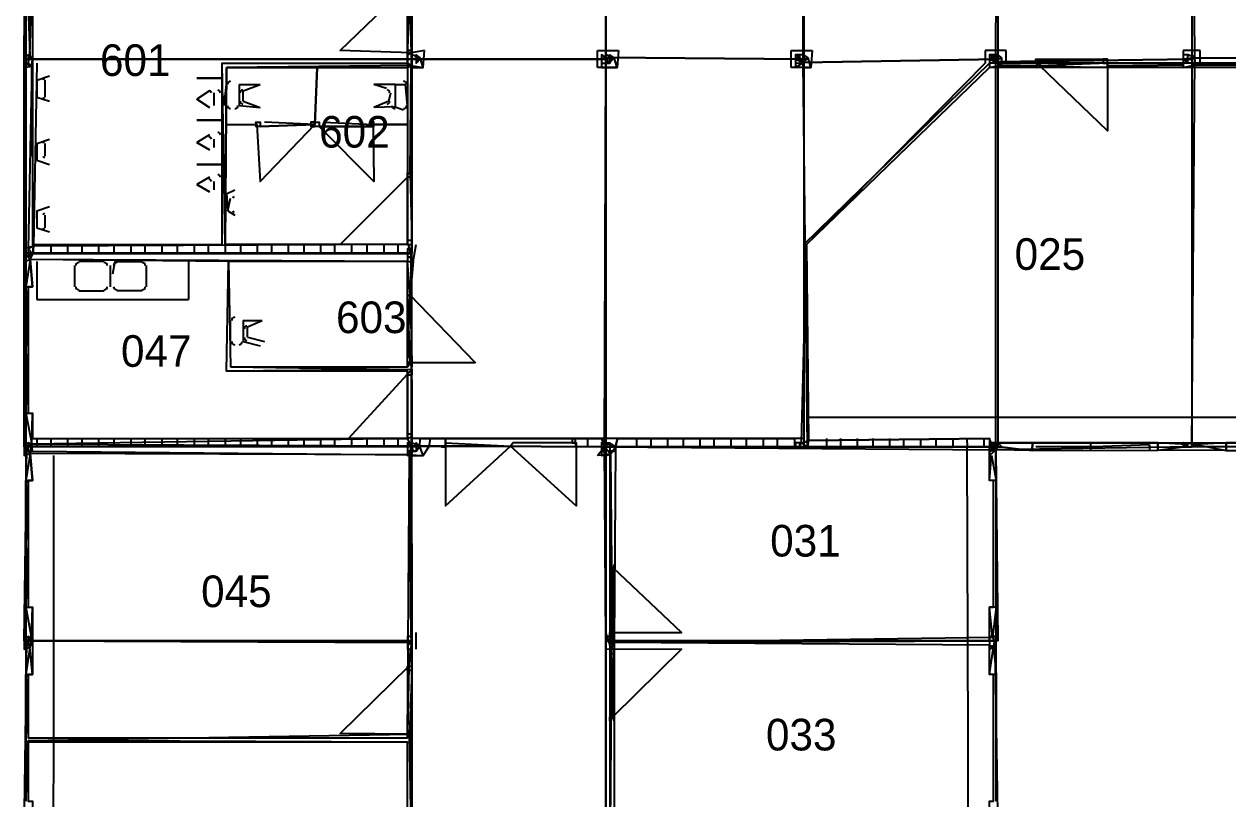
# Model space of a CAD drawing. Header units: metres. Extents: x -641 to 2745, y -1284 to 599.
# Drawn here: x 553 to 838.6, y 101.5 to 285.3 of the extents above; entities that cross this region are included whole.
import ezdxf

# ---------------------------------------------------------------- set-up
doc = ezdxf.new("R2010")
doc.units = ezdxf.units.M

msp = doc.modelspace()

# ---------------------------------------------------------------- linework, layer by layer
for p, q in [((553.4, 304.4), (553.4, 223)), ((553.4, 304.4), (554.4, 277.8)), ((554.4, 277.8), (555, 304)), ((644.38, 294.88), (644.82, 278.45)), ((648, 279), (644.82, 278.45)), ((647.67, 275), (648, 279)), ((689, 275), (689, 279)), ((689, 279), (694, 279)), ((694, 279), (693.67, 275)), ((735, 275), (735, 279)), ((735, 279), (740, 279)), ((740, 279), (739.67, 275)), ((786, 279), (781, 279)), ((781, 279), (781, 276)), ((786, 276), (786, 279)), ((832, 279), (828, 279)), ((828, 279), (828, 275.67)), ((832, 276), (832, 279)), ((554.83, 275.33), (554, 232)), ((555.27, 232.64), (554.83, 275.33)), ((555.27, 232.64), (554.83, 275.33)), ((556, 276), (555.27, 232.64)), ((600.67, 233), (600, 276)), ((600, 276), (644, 276)), ((601, 275), (600.67, 233)), ((644.8, 275.5), (601, 275)), ((622, 261.5), (622.5, 275)), ((622.5, 275), (622, 261.5)), ((644.8, 275.5), (644.6, 249.8)), ((644.6, 249.8), (644.8, 275.5)), ((644.8, 275.5), (647.67, 275)), ((693.67, 275), (689, 275)), ((739.67, 275), (735, 275)), ((781, 276), (738.6, 233)), ((738.6, 233), (782, 275)), ((784.86, 275.57), (794, 275.43)), ((794, 275.43), (784.86, 275.57)), ((794, 277), (809, 277)), ((828, 275.67), (810, 275.4)), ((810, 275.4), (828, 275.67)), ((874, 275.67), (830.89, 275.67)), ((830.89, 275.67), (874, 275.67)), ((556, 272), (559, 273)), ((556, 272), (556, 268)), ((558, 268), (558, 272)), ((600, 272.5), (594, 272.5)), ((594, 272.5), (600, 272.5)), ((597, 269.5), (594, 267.5)), ((597, 269.5), (594, 267.5)), ((598, 269), (598, 266)), ((600, 269), (600.5, 266)), ((600.5, 266), (601, 271)), ((604, 271), (604, 266)), ((604, 271), (609, 271)), ((605, 269.5), (609, 271)), ((605, 267), (605, 269.5)), ((641, 271), (636, 271)), ((639, 270), (636, 271)), ((639.5, 267), (640, 269)), ((641, 271), (643.5, 271)), ((641, 271), (641, 265.67)), ((644, 266), (643.5, 271)), ((556, 268), (559, 267)), ((594, 267.5), (597, 265.5)), ((597, 265.5), (594, 267.5)), ((604, 266), (609, 265.5)), ((605, 267), (609, 265.5)), ((639.5, 267), (636, 265.5)), ((641, 265.67), (636, 265.5)), ((641, 265.67), (643, 265)), ((600, 262.5), (594, 262.5)), ((594, 262.5), (600, 262.5)), ((608.2, 261.4), (601, 261.5)), ((601, 261.5), (608.2, 261.4)), ((622, 261.5), (610, 262)), ((624, 262), (635.83, 261.5)), ((635.83, 261.5), (644, 261.5)), ((644, 261.5), (635.83, 261.5)), ((556, 257), (559, 258)), ((597, 259), (594, 257.25)), ((597, 259), (594, 257.25)), ((594, 257.25), (597, 255.5)), ((597, 255.5), (594, 257.25)), ((598, 258), (598, 256)), ((600, 259), (600, 256)), ((556, 257), (556, 253)), ((558, 254), (558, 257)), ((556, 253), (559, 252)), ((600, 252), (594, 252)), ((594, 252), (600, 252)), ((597, 249), (594, 247.25)), ((597, 249), (594, 247.25)), ((600, 249), (600, 246)), ((644.6, 249.8), (645, 234)), ((594, 247.25), (597, 245.5)), ((597, 245.5), (594, 247.25)), ((598, 248), (598, 246)), ((601, 245), (603, 246)), ((601, 245), (601.33, 241)), ((601.33, 241), (602, 244)), ((556, 241), (559, 242)), ((556, 241), (556, 237)), ((558, 237), (558, 240)), ((601.33, 241), (603, 240)), ((556, 237), (559, 236)), ((555.27, 232.64), (555.07, 230.8)), ((555.27, 232.64), (555.07, 230.8)), ((555.27, 232.64), (555.07, 230.8)), ((555.27, 232.64), (555.07, 230.8)), ((644.2, 233), (555.27, 232.64)), ((559.33, 233), (559.33, 231)), ((559.33, 233), (559.33, 231)), ((559.33, 233), (559.33, 231)), ((563.33, 233), (563.33, 231)), ((563.33, 233), (563.33, 231)), ((563.33, 233), (563.33, 231)), ((566.67, 233), (566.67, 231)), ((566.67, 233), (566.67, 231)), ((566.67, 233), (566.67, 231)), ((570.67, 233), (570.67, 231)), ((570.67, 233), (570.67, 231)), ((570.67, 233), (570.67, 231)), ((574.33, 233), (574.33, 231)), ((574.33, 233), (574.33, 231)), ((574.33, 233), (574.33, 231)), ((578.33, 233), (578.33, 231)), ((578.33, 233), (578.33, 231)), ((578.33, 233), (578.33, 231)), ((581.67, 233), (581.67, 231)), ((581.67, 233), (581.67, 231)), ((581.67, 233), (581.67, 231)), ((585.67, 233), (585.67, 231)), ((585.67, 233), (585.67, 231)), ((585.67, 233), (585.67, 231)), ((589.33, 233), (589.33, 231)), ((589.33, 233), (589.33, 231)), ((589.33, 233), (589.33, 231)), ((593.33, 233), (593.33, 231)), ((593.33, 233), (593.33, 231)), ((593.33, 233), (593.33, 231)), ((596.67, 233), (596.67, 231)), ((596.67, 233), (596.67, 231)), ((596.67, 233), (596.67, 231)), ((600.67, 233), (600.67, 231)), ((600.67, 233), (600.67, 231)), ((600.67, 233), (600.67, 231)), ((604.33, 233), (604.33, 231)), ((604.33, 233), (604.33, 231)), ((604.33, 233), (604.33, 231)), ((608.33, 233), (608.33, 231)), ((608.33, 233), (608.33, 231)), ((608.33, 233), (608.33, 231)), ((611.67, 233), (611.67, 231)), ((611.67, 233), (611.67, 231)), ((611.67, 233), (611.67, 231)), ((615.67, 233), (615.67, 231)), ((615.67, 233), (615.67, 231)), ((615.67, 233), (615.67, 231)), ((619.33, 233), (619.33, 231)), ((619.33, 233), (619.33, 231)), ((619.33, 233), (619.33, 231)), ((623.33, 233), (623.33, 231)), ((623.33, 233), (623.33, 231)), ((623.33, 233), (623.33, 231)), ((626.67, 233), (626.67, 231)), ((626.67, 233), (626.67, 231)), ((626.67, 233), (626.67, 231)), ((630.67, 233), (630.67, 231)), ((630.67, 233), (630.67, 231)), ((630.67, 233), (630.67, 231)), ((634.33, 233), (634.33, 231)), ((634.33, 233), (634.33, 231)), ((634.33, 233), (634.33, 231)), ((638.33, 233), (638.33, 231)), ((638.33, 233), (638.33, 231)), ((638.33, 233), (638.33, 231)), ((641.67, 233), (641.67, 231)), ((641.67, 233), (641.67, 231)), ((641.67, 233), (641.67, 231)), ((644.73, 230.91), (644.2, 233)), ((645.33, 229), (646, 233)), ((737.43, 186), (738.6, 233)), ((738.6, 233), (739.1, 186.5)), ((554.44, 229.44), (553.4, 223)), ((555, 223), (554.44, 229.44)), ((644, 229), (554.44, 229.44)), ((555.07, 230.8), (644.73, 230.91)), ((555.07, 230.8), (644.73, 230.91)), ((556, 229), (556, 220)), ((572, 229), (566, 229)), ((574.5, 229), (574, 226)), ((574.5, 229), (581, 229)), ((592, 229), (592, 220)), ((601, 203), (601.5, 229)), ((601.5, 229), (602, 204)), ((632, 229), (628, 229)), ((644.57, 221), (644, 229)), ((645.33, 229), (644.57, 221)), ((565, 228), (565, 223)), ((573.5, 223), (573.5, 228)), ((573.5, 223), (573.5, 228)), ((582, 228), (582, 223)), ((553.4, 223), (555, 223)), ((553.4, 223), (553.4, 193)), ((553.4, 193), (553.4, 223)), ((554, 209), (554, 222)), ((556, 220), (592, 220)), ((566, 222), (572, 222)), ((581, 222), (575, 222)), ((644, 220), (644.5, 205)), ((602, 210), (602, 215)), ((605, 215), (605, 210)), ((605, 215), (609.5, 215)), ((606, 213.5), (609.5, 215)), ((606, 211), (606, 213.5)), ((605, 210), (609, 209)), ((606, 211), (610, 210)), ((554, 195), (554, 207)), ((645, 203.33), (601, 203)), ((602, 204), (645, 203.33)), ((645, 201), (645, 187.5)), ((553.4, 193), (553.4, 177)), ((553.4, 193), (555, 193)), ((553.4, 193), (554.84, 185.68)), ((554.84, 185.68), (555, 193)), ((852.5, 192), (739, 192)), ((644, 187), (554.84, 185.68)), ((554.84, 185.68), (554.84, 185.68)), ((554.84, 185.68), (554.84, 185.68)), ((554.84, 185.68), (644.89, 185.26)), ((556, 187), (556, 185)), ((556, 187), (556, 185)), ((559.33, 187), (559.33, 185)), ((559.33, 187), (559.33, 185)), ((559.33, 187), (559.33, 185)), ((563.33, 187), (563.33, 185)), ((563.33, 187), (563.33, 185)), ((563.33, 187), (563.33, 185)), ((566.67, 187), (566.67, 185)), ((566.67, 187), (566.67, 185)), ((566.67, 187), (566.67, 185)), ((570.67, 187), (570.67, 185)), ((570.67, 187), (570.67, 185)), ((570.67, 187), (570.67, 185)), ((574.33, 187), (574.33, 185)), ((574.33, 187), (574.33, 185)), ((574.33, 187), (574.33, 185)), ((578.33, 187), (578.33, 185)), ((578.33, 187), (578.33, 185)), ((578.33, 187), (578.33, 185)), ((581.67, 187), (581.67, 185)), ((581.67, 187), (581.67, 185)), ((581.67, 187), (581.67, 185)), ((585.67, 187), (585.67, 185)), ((585.67, 187), (585.67, 185)), ((585.67, 187), (585.67, 185)), ((589.33, 187), (589.33, 185)), ((589.33, 187), (589.33, 185)), ((589.33, 187), (589.33, 185)), ((593.33, 187), (593.33, 185)), ((593.33, 187), (593.33, 185)), ((593.33, 187), (593.33, 185)), ((596.67, 187), (596.67, 185)), ((596.67, 187), (596.67, 185)), ((596.67, 187), (596.67, 185)), ((600.67, 187), (600.67, 185)), ((600.67, 187), (600.67, 185)), ((600.67, 187), (600.67, 185)), ((604.33, 187), (604.33, 185)), ((604.33, 187), (604.33, 185)), ((604.33, 187), (604.33, 185)), ((608.33, 187), (608.33, 185)), ((608.33, 187), (608.33, 185)), ((608.33, 187), (608.33, 185)), ((611.67, 187), (611.67, 185)), ((611.67, 187), (611.67, 185)), ((611.67, 187), (611.67, 185)), ((615.67, 187), (615.67, 185)), ((615.67, 187), (615.67, 185)), ((615.67, 187), (615.67, 185)), ((619.33, 187), (619.33, 185)), ((619.33, 187), (619.33, 185)), ((619.33, 187), (619.33, 185)), ((623.33, 187), (623.33, 185)), ((623.33, 187), (623.33, 185)), ((623.33, 187), (623.33, 185)), ((626.67, 187), (626.67, 185)), ((626.67, 187), (626.67, 185)), ((626.67, 187), (626.67, 185)), ((630.67, 187), (630.67, 185)), ((630.67, 187), (630.67, 185)), ((630.67, 187), (630.67, 185)), ((634.33, 187), (634.33, 185)), ((634.33, 187), (634.33, 185)), ((634.33, 187), (634.33, 185)), ((638.33, 187), (638.33, 185)), ((638.33, 187), (638.33, 185)), ((638.33, 187), (638.33, 185)), ((641.67, 187), (641.67, 185)), ((641.67, 187), (641.67, 185)), ((641.67, 187), (641.67, 185)), ((644.89, 185.26), (644, 187)), ((646.87, 185.07), (647, 187)), ((647, 187), (653, 187)), ((649.33, 187), (649, 185)), ((649.33, 187), (649, 185)), ((649.33, 187), (649, 185)), ((653, 187), (653, 185)), ((653, 187), (683.75, 187)), ((683.75, 187), (690, 187)), ((684, 185), (683.75, 187)), ((686.67, 187), (686.67, 185)), ((686.67, 187), (686.67, 185)), ((686.67, 187), (686.67, 185)), ((690, 187), (690.69, 185)), ((693.8, 187), (693.31, 185)), ((693.8, 187), (693.31, 185)), ((693.8, 187), (693.31, 185)), ((693.31, 185), (693.8, 187)), ((693.8, 187), (735.75, 187)), ((698.33, 187), (698.33, 185)), ((698.33, 187), (698.33, 185)), ((698.33, 187), (698.33, 185)), ((701.67, 187), (701.67, 185)), ((701.67, 187), (701.67, 185)), ((701.67, 187), (701.67, 185)), ((705.67, 187), (705.67, 185)), ((705.67, 187), (705.67, 185)), ((705.67, 187), (705.67, 185)), ((709.33, 187), (709.33, 185)), ((709.33, 187), (709.33, 185)), ((709.33, 187), (709.33, 185)), ((713.33, 187), (713.33, 185)), ((713.33, 187), (713.33, 185)), ((713.33, 187), (713.33, 185)), ((716.67, 187), (716.67, 185)), ((716.67, 187), (716.67, 185)), ((716.67, 187), (716.67, 185)), ((720.67, 187), (720.67, 185)), ((720.67, 187), (720.67, 185)), ((720.67, 187), (720.67, 185)), ((724.33, 187), (724.33, 185)), ((724.33, 187), (724.33, 185)), ((724.33, 187), (724.33, 185)), ((728.33, 187), (728.33, 185)), ((728.33, 187), (728.33, 185)), ((728.33, 187), (728.33, 185)), ((731.67, 187), (731.67, 185)), ((731.67, 187), (731.67, 185)), ((731.67, 187), (731.67, 185)), ((735.75, 187), (735.75, 185)), ((735.75, 187), (735.75, 185)), ((735.75, 187), (735.75, 185)), ((739.1, 186.5), (738.82, 185)), ((739.1, 186.5), (738.82, 185)), ((739.1, 186.5), (738.82, 185)), ((782, 187), (739.1, 186.5)), ((743.33, 187), (743.33, 185)), ((743.33, 187), (743.33, 185)), ((743.33, 187), (743.33, 185)), ((746.67, 187), (746.67, 185)), ((746.67, 187), (746.67, 185)), ((746.67, 187), (746.67, 185)), ((750.67, 187), (750.67, 185)), ((750.67, 187), (750.67, 185)), ((750.67, 187), (750.67, 185)), ((754.33, 187), (754.33, 185)), ((754.33, 187), (754.33, 185)), ((754.33, 187), (754.33, 185)), ((758.33, 187), (758.33, 185)), ((758.33, 187), (758.33, 185)), ((758.33, 187), (758.33, 185)), ((761.67, 187), (761.67, 185)), ((761.67, 187), (761.67, 185)), ((761.67, 187), (761.67, 185)), ((765.67, 187), (765.67, 185)), ((765.67, 187), (765.67, 185)), ((765.67, 187), (765.67, 185)), ((769.33, 187), (769.33, 185)), ((769.33, 187), (769.33, 185)), ((769.33, 187), (769.33, 185)), ((773.33, 187), (773.33, 185)), ((773.33, 187), (773.33, 185)), ((773.33, 187), (773.33, 185)), ((776.67, 187), (776.75, 185)), ((776.67, 187), (776.75, 185)), ((776.67, 187), (776.75, 185)), ((780.67, 187), (780.67, 185)), ((780.67, 187), (780.67, 185)), ((780.67, 187), (780.67, 185)), ((782.75, 185), (782, 187)), ((792.2, 186), (784.09, 186)), ((792.2, 186), (792.17, 184.17)), ((792.2, 186), (792.17, 184.17)), ((792.17, 184.17), (792.2, 186)), ((822, 186), (792.2, 186)), ((806, 186), (806, 184)), ((828.89, 185.56), (822, 186)), ((822, 186), (822, 184.2)), ((822, 184.2), (822, 186)), ((838.2, 186), (830.92, 185.54)), ((838.2, 186), (838.17, 184.17)), ((838.2, 186), (838.17, 184.17)), ((838.17, 184.17), (838.2, 186)), ((868, 186), (838.2, 186)), ((554.44, 183.44), (553.4, 177)), ((644.43, 183.14), (554.44, 183.44)), ((555, 177), (554.44, 183.44)), ((555, 184), (644.43, 183.14)), ((560, 183), (560, 115.5)), ((644.43, 183.14), (644.86, 140)), ((644.86, 140), (644.43, 183.14)), ((644.43, 183.14), (647.67, 183)), ((653, 185), (646.87, 185.07)), ((647.67, 183), (649, 185)), ((690.69, 185), (684, 185)), ((689, 183), (690.69, 185)), ((692.14, 183.29), (689, 183)), ((692.55, 140), (692.14, 183.29)), ((692.14, 183.29), (692.55, 140)), ((735.75, 185), (693.31, 185)), ((738.82, 185), (782.75, 185)), ((777, 115.5), (776.75, 185)), ((782, 177), (782.5, 183)), ((782.5, 183), (783.6, 177)), ((783.6, 177), (783.57, 184.29)), ((792.17, 184.17), (783.57, 184.29)), ((785, 185), (792.17, 184.17)), ((792.17, 184.17), (822, 184.2)), ((806.75, 185), (793, 185)), ((820, 185.5), (806.75, 185)), ((806.75, 185), (806.75, 185)), ((820, 185.5), (820, 184)), ((822, 184.2), (828, 185)), ((838.17, 184.17), (822, 184.2)), ((830.92, 185.54), (838.17, 184.17)), ((838.17, 184.17), (868, 184.2)), ((553.4, 177), (555, 177)), ((553.4, 177), (553.4, 147)), ((553.4, 147), (553.4, 177)), ((554, 163), (554, 176)), ((783.6, 177), (782, 177)), ((783, 163), (783, 175)), ((783.6, 177), (783.6, 147)), ((783.6, 147), (783.6, 177)), ((554, 149), (554, 161)), ((783, 148), (783, 161)), ((692.8, 156.2), (692.55, 140)), ((553.4, 147), (553.4, 131)), ((553.4, 147), (555, 147)), ((553.4, 147), (554.77, 139.54)), ((554.77, 139.54), (555, 147)), ((782.71, 139.86), (782, 147)), ((783.6, 147), (782, 147)), ((783.6, 147), (782.71, 139.86)), ((783.6, 131), (783.6, 147)), ((646, 137), (646, 141)), ((692.36, 137.09), (691, 141)), ((554.38, 137.5), (553.4, 131)), ((555, 131), (554.38, 137.5)), ((692.36, 137.09), (692, 94)), ((692, 94), (692.36, 137.09)), ((692.67, 121), (692.36, 137.09)), ((693, 138.64), (782.71, 139.86)), ((782, 138), (693, 138.64)), ((782, 131), (783, 137.56)), ((783, 137.56), (783.6, 131)), ((644.75, 137), (644.29, 133)), ((644.29, 133), (644.75, 137)), ((645, 132), (644.43, 116.86)), ((553.4, 131), (555, 131)), ((553.4, 131), (553.4, 101)), ((553.4, 101), (553.4, 131)), ((554, 117), (554, 130)), ((783.6, 131), (782, 131)), ((783, 115.5), (783, 129)), ((783.6, 131), (783.6, 101)), ((783.6, 101), (783.6, 131)), ((554, 115.33), (644.43, 116.86)), ((644, 115), (554, 115.33)), ((554, 103), (554, 115.33)), ((560, 115.5), (559.5, 5)), ((644.86, 94), (644.43, 116.86)), ((644.43, 116.86), (644.86, 94)), ((777, 45.83), (777, 115.5)), ((783, 102), (783, 115.5))]:
    msp.add_line(p, q)
for points in [[(690.46, 370.08), (690, 368), (782, 368), (782, 370), (968, 370), (968, 276), (782, 276), (738, 233), (738, 187), (645, 187), (645, 367), (690, 367)], [(645.22, 369), (691, 369), (691, 277), (645, 277)], [(691, 369), (738, 369), (738, 277), (691, 277.38)], [(738, 369.33), (784, 369), (784, 277), (737.87, 276.2)], [(783.94, 368.25), (830, 369), (830, 277), (783.55, 276.36)], [(830, 369), (876, 369), (876, 277), (830.78, 277.33)], [(644.94, 322.53), (645, 277), (553, 277), (553.33, 322.56)], [(555, 302), (555, 233), (600, 233), (600, 276), (644, 276), (644, 321), (573, 321), (573, 302)], [(644.38, 294.88), (644, 279), (644, 279), (644.38, 294.88)], [(554.4, 277.8), (553, 278), (553, 277), (555, 277)], [(554.4, 277.8), (553, 278), (553, 277), (555, 277)], [(554.4, 277.8), (554, 278), (554, 278), (554.4, 277.8)], [(554.4, 277.8), (554, 278), (554, 277), (554.4, 277.8)], [(554.4, 277.8), (554, 278), (554, 277), (555, 277)], [(554.4, 277.8), (554, 277), (554, 276), (554, 276)], [(644.82, 278.45), (645, 278), (645, 278), (645, 279), (644, 279), (644, 279), (644, 279), (644, 278), (644, 278), (644.82, 278.45)], [(644.82, 278.45), (644, 278), (644, 277), (645, 277)], [(644.82, 278.45), (644, 278), (644, 277), (645, 277)], [(644.82, 278.45), (644, 278), (644, 277), (645, 277)], [(644.82, 278.45), (644, 278), (644, 277), (645, 277)], [(644.82, 278.45), (645, 278), (645, 278), (644.82, 278.45)], [(647, 277.33), (645, 278), (645, 277), (647, 277.33)], [(647, 277.33), (645, 277), (645, 275), (647.67, 275)], [(646, 278), (646, 278), (646, 278), (646, 278)], [(646, 278), (646, 278), (646, 277), (646.29, 276.29)], [(647, 277.33), (646, 278), (646, 277), (647, 277.33)], [(647, 277.33), (646, 278), (646, 277), (647, 277.33)], [(647, 277.33), (646, 277), (646, 276), (646.29, 276.29)], [(647, 277.33), (646, 277), (646, 276), (646.29, 276.29)], [(691, 277.38), (690, 278), (690, 277), (691, 277.38)], [(691, 277.38), (690, 278), (690, 277), (691, 277.38)], [(691, 277.38), (690, 278), (690, 277), (691, 277.38)], [(691, 277.38), (690, 278), (690, 277), (691, 277.38)], [(691, 277.38), (690, 277), (690, 276), (691.8, 276)], [(691, 277.38), (690, 277), (690, 276), (691.8, 276)], [(691, 277.38), (690, 277), (690, 276), (691.8, 276)], [(691, 277.38), (690, 277), (690, 275), (691, 275)], [(691, 277.38), (738, 277), (738, 185), (690.69, 185)], [(693, 277.33), (691, 278), (691, 277), (693, 277.33)], [(691, 277.38), (691, 278), (691, 278), (691, 277.38)], [(693, 277.33), (691, 277), (691, 275), (693.67, 275)], [(693, 277.33), (692, 277), (692, 276), (691.8, 276)], [(693, 277.33), (692, 277), (692, 276), (691.8, 276)], [(693, 277.33), (692, 277), (692, 276), (691.8, 276)], [(692, 278), (692, 278), (692, 278), (692, 278)], [(693, 277.33), (692, 278), (692, 277), (693, 277.33)], [(693, 277.33), (692, 278), (692, 277), (693, 277.33)], [(693, 277.33), (692, 278), (692, 277), (693, 277.33)], [(737, 277.45), (736, 278), (736, 277), (737, 277.45)], [(737, 277.45), (736, 278), (736, 277), (737, 277.45)], [(737, 277.45), (736, 278), (736, 277), (737, 277.45)], [(738, 278), (736, 278), (736, 277), (737.87, 276.2)], [(737, 277.45), (736, 277), (736, 276), (737.87, 276.2)], [(737, 277.45), (736, 277), (736, 276), (737.87, 276.2)], [(737, 277.45), (736, 277), (736, 276), (737.87, 276.2)], [(737, 277.45), (737, 278), (737, 278), (737, 277.45)], [(739, 277.33), (738, 277), (738, 276), (737.87, 276.2)], [(739, 277.33), (738, 277), (738, 276), (737.87, 276.2)], [(739, 277.33), (738, 277), (738, 276), (737.87, 276.2)], [(738, 278), (738, 278), (738, 278), (738, 278)], [(739, 277.33), (738, 278), (738, 277), (739, 277.33)], [(739, 277.33), (738, 278), (738, 277), (739, 277.33)], [(739, 277.33), (738, 278), (738, 277), (739, 277.33)], [(739, 277.33), (738, 278), (738, 277), (739, 277.33)], [(739, 277.33), (738, 277), (738, 275), (739.67, 275)], [(783, 277.45), (782, 278), (782, 277), (783, 277.45)], [(783, 277.45), (782, 278), (782, 277), (783, 277.45)], [(784, 278), (782, 278), (782, 277), (783.55, 276.36)], [(783, 277.45), (782, 277), (782, 276), (783.55, 276.36)], [(783, 277.45), (782, 277), (782, 276), (783.55, 276.36)], [(783, 277.45), (783, 278), (783, 278), (783, 277.45)], [(783, 277.45), (783, 278), (783, 277), (783, 277.45)], [(783, 277.45), (783, 277), (783, 276), (783.55, 276.36)], [(784, 278), (784, 278), (784, 278), (784, 278)], [(785, 277.33), (784, 278), (784, 277), (785, 277.33)], [(785, 277.33), (784, 278), (784, 277), (785, 277.33)], [(785, 277.33), (784, 278), (784, 277), (785, 277.33)], [(785, 277.33), (784, 278), (784, 277), (785, 277.33)], [(785, 277.33), (784, 277), (784, 276), (784.86, 275.57)], [(785, 277.33), (784, 277), (784, 276), (784.86, 275.57)], [(785, 277.33), (784, 277), (784, 276), (784.86, 275.57)], [(785, 277.33), (784, 277), (784, 275), (784.86, 275.57)], [(829.17, 278), (828, 278), (828, 277), (829, 276.55)], [(829.17, 278), (828, 278), (828, 277), (829, 276.55)], [(829.17, 278), (828, 278), (828, 277), (830.78, 277.33)], [(830.78, 277.33), (828, 277), (828, 275), (830.89, 275.67)], [(829.17, 278), (829, 278), (829, 278), (829.17, 278)], [(829.17, 278), (829, 278), (829, 277), (829, 276.55)], [(830.78, 277.33), (830, 278), (830, 278), (830.78, 277.33)], [(830.78, 277.33), (830, 278), (830, 277), (830.78, 277.33)], [(830.78, 277.33), (830, 278), (830, 277), (830.78, 277.33)], [(830.78, 277.33), (830, 278), (830, 277), (830.78, 277.33)], [(830.78, 277.33), (830, 278), (830, 277), (830.78, 277.33)], [(830.78, 277.33), (830, 277), (830, 276), (830.89, 275.67)], [(830.78, 277.33), (830, 277), (830, 276), (830.89, 275.67)], [(830.78, 277.33), (830, 277), (830, 276), (830.89, 275.67)], [(830.78, 277.33), (830, 277), (830, 275), (830.89, 275.67)], [(830.78, 277.33), (876, 277), (876, 185), (830, 185)], [(555, 277), (553, 277), (553, 276), (554.83, 275.33)], [(555, 277), (553, 277), (553, 275), (554.83, 275.33)], [(645, 277), (645, 231), (553, 231), (553, 277)], [(555, 277), (554, 277), (554, 276), (554.83, 275.33)], [(554, 276), (554, 276), (554, 276), (554, 276)], [(601, 275), (644, 275), (644, 233), (600.67, 233)], [(645, 277), (644, 277), (644, 276), (644.8, 275.5)], [(645, 277), (644, 277), (644, 276), (644.8, 275.5)], [(645, 277), (644, 277), (644, 276), (644.8, 275.5)], [(645, 277), (644, 277), (644, 275), (644.8, 275.5)], [(644.8, 275.5), (645, 276), (645, 276), (644.8, 275.5)], [(645, 277), (691, 277), (691, 185), (644.89, 185.26)], [(646.29, 276.29), (646, 277), (646, 276), (646.29, 276.29)], [(646.29, 276.29), (646, 276), (646, 276), (646.29, 276.29)], [(691.8, 276), (691, 276), (691, 276), (691.8, 276)], [(691.8, 276), (692, 276), (692, 276), (691.8, 276)], [(737.87, 276.2), (736, 277), (736, 275), (737.87, 276.2)], [(737.87, 276.2), (737, 276), (737, 276), (737.87, 276.2)], [(737.87, 276.2), (784, 277), (784, 185), (738.82, 185)], [(737.87, 276.2), (738, 276), (738, 276), (737.87, 276.2)], [(739.1, 186.5), (782, 187), (782, 186), (852, 186), (852, 275), (782, 275), (738.6, 233)], [(783.55, 276.36), (782, 277), (782, 275), (784.86, 275.57)], [(783.55, 276.36), (783, 276), (783, 276), (783.55, 276.36)], [(783.55, 276.36), (830, 277), (830, 185), (783.57, 184.29)], [(783.55, 276.36), (784, 276), (784, 276), (783.55, 276.36)], [(794, 275.43), (793, 276), (793, 277), (794, 277), (794, 276), (794, 276), (794, 275), (793, 275), (793, 275), (794, 275.43)], [(794, 275.43), (810, 275), (810, 276), (794, 275.43)], [(810, 275.4), (810, 276), (810, 277), (809, 277), (809, 276), (810, 276), (810, 275), (810, 275), (810, 275), (810, 275.4)], [(829, 276.55), (828, 277), (828, 276), (829, 276.55)], [(829, 276.55), (828, 277), (828, 276), (829, 276.55)], [(829, 276.55), (829, 277), (829, 276), (829, 276.55)], [(829, 276.55), (829, 276), (829, 276), (829, 276.55)], [(830.89, 275.67), (830, 276), (830, 276), (830.89, 275.67)], [(608.2, 261.4), (608, 262), (608, 262), (609, 262), (609, 261), (609, 261), (609, 261), (608, 261), (608, 261), (608.2, 261.4)], [(622, 261.5), (609, 261), (609, 261), (622, 261.5)], [(622, 261.5), (622, 262), (622, 262), (621, 262), (621, 261), (622, 261), (622, 261), (622, 261), (622, 261), (622, 261.5)], [(622, 261.5), (622, 262), (622, 262), (623, 262), (623, 261), (623, 261), (623, 261), (622, 261), (622, 261), (622, 261.5)], [(623, 261), (636, 261), (636, 261), (623, 261)], [(635.83, 261.5), (636, 262), (636, 262), (635, 262), (635, 261), (636, 261), (636, 261), (636, 261), (636, 261), (635.83, 261.5)], [(644.6, 249.8), (645, 250), (645, 250), (645, 249), (644, 249), (644, 249), (644, 249), (644, 250), (644, 250), (644.6, 249.8)], [(644, 249), (644, 233), (644, 233), (644, 249)], [(555.27, 232.64), (553, 232), (553, 231), (555.07, 230.8)], [(555.27, 232.64), (553, 232), (553, 231), (555.07, 230.8)], [(555.27, 232.64), (554, 232), (554, 231), (555.07, 230.8)], [(554, 232), (554, 232), (554, 232), (554, 232)], [(554, 232), (554, 232), (554, 231), (555.07, 230.8)], [(644.2, 233), (645, 233), (645, 233), (645, 234), (644, 234), (644, 233), (644, 233), (644, 233), (644, 233), (644.2, 233)], [(645, 232), (644, 232), (644, 231), (644.73, 230.91)], [(645, 232), (644, 232), (644, 231), (644.73, 230.91)], [(645, 232), (644, 232), (644, 231), (644.73, 230.91)], [(645, 232), (644, 232), (644, 231), (644.73, 230.91)], [(645, 232), (645, 232), (645, 232), (645, 232)], [(555.07, 230.8), (553, 231), (553, 230), (555.07, 230.8)], [(555.07, 230.8), (553, 231), (553, 229), (554.44, 229.44)], [(644.73, 230.91), (645, 185), (553, 185), (553, 231)], [(555.07, 230.8), (554, 231), (554, 230), (555.07, 230.8)], [(554.44, 229.44), (554, 230), (554, 230), (554.44, 229.44)], [(554.44, 229.44), (554, 230), (554, 230), (554.44, 229.44)], [(554.44, 229.44), (555, 223), (554, 223), (554, 193), (555, 193), (555, 187), (644, 187), (644, 203), (601, 203), (601.5, 229)], [(602, 204), (644, 204), (644, 229), (601.5, 229)], [(644.73, 230.91), (644, 231), (644, 230), (645, 230)], [(644.73, 230.91), (644, 231), (644, 230), (645, 230)], [(644.73, 230.91), (644, 231), (644, 229), (645.33, 229)], [(645, 230), (644, 230), (644, 230), (645, 230)], [(645, 230), (645, 230), (645, 230), (645, 230)], [(644.57, 221), (645, 205), (644, 205), (644.57, 221)], [(644.57, 221), (644, 221), (644, 221), (644, 220), (644, 220), (644, 221), (645, 221), (645, 221), (645, 221), (644.57, 221)], [(644.5, 205), (644, 204), (644, 204), (644, 205), (644, 205), (644, 205), (645, 205), (645, 204), (645, 204), (644.5, 205)], [(645, 203.33), (645, 203), (645, 203), (645, 202), (644, 202), (644, 202), (644, 202), (644, 203), (644, 203), (644, 202.25)], [(644, 202.25), (644, 187), (644, 187), (644, 202.25)], [(554.84, 185.68), (553, 186), (553, 185), (554.84, 185.68)], [(554.84, 185.68), (553, 186), (553, 185), (554.84, 185.68)], [(554.84, 185.68), (553, 185), (553, 184), (555, 184)], [(554.84, 185.68), (553, 185), (553, 183), (554.44, 183.44)], [(554.84, 185.68), (554, 186), (554, 185), (553.67, 185)], [(554.84, 185.68), (554, 186), (554, 185), (553.67, 185)], [(554.84, 185.68), (554, 186), (554, 185), (554.84, 185.68)], [(554.84, 185.68), (554, 185), (554, 184), (555, 184)], [(645, 187.5), (645, 187), (645, 187), (645, 188), (644, 188), (644, 187), (644, 187), (644, 187), (644, 187), (644, 187)], [(644.89, 185.26), (644, 186), (644, 185), (644.89, 185.26)], [(644.89, 185.26), (644, 186), (644, 185), (644.89, 185.26)], [(644.89, 185.26), (644, 186), (644, 185), (644.89, 185.26)], [(644.89, 185.26), (644, 186), (644, 185), (644.89, 185.26)], [(644.89, 185.26), (645, 186), (645, 185), (644.89, 185.26)], [(646.87, 185.07), (645, 186), (645, 185), (646.87, 185.07)], [(646, 186), (646, 186), (646, 185), (646.87, 185.07)], [(646, 186), (646, 186), (646, 185), (646.87, 185.07)], [(646.87, 185.07), (646, 186), (646, 185), (646.87, 185.07)], [(646.87, 185.07), (646, 186), (646, 185), (646.87, 185.07)], [(653, 187), (652, 187), (652, 187), (653, 187), (653, 186), (653, 186), (653, 185), (652, 185), (652, 185), (653, 185)], [(668.4, 185.2), (653, 185), (653, 186), (668.4, 185.2)], [(668.4, 185.2), (684, 185), (684, 186), (669, 186)], [(683.75, 187), (684, 187), (684, 187), (683, 187), (683, 186), (684, 186), (684, 185), (684, 185), (684, 185), (684, 185)], [(691.91, 185.91), (690, 186), (690, 185), (690.69, 185)], [(691.91, 185.91), (690, 186), (690, 185), (690.69, 185)], [(691.91, 185.91), (690, 186), (690, 185), (690.69, 185)], [(691.91, 185.91), (690, 186), (690, 185), (690.69, 185)], [(691.91, 185.91), (691, 186), (691, 185), (690.69, 185)], [(691.91, 185.91), (691, 186), (691, 185), (693.31, 185)], [(691.91, 185.91), (692, 186), (692, 185), (691.91, 185.91)], [(691.91, 185.91), (692, 186), (692, 185), (693.31, 185)], [(691.91, 185.91), (692, 186), (692, 185), (693.31, 185)], [(691.91, 185.91), (692, 186), (692, 185), (693.31, 185)], [(737.43, 186), (736, 186), (736, 185), (737, 185)], [(737.43, 186), (736, 186), (736, 185), (737, 185)], [(737.43, 186), (736, 186), (736, 185), (737, 185)], [(737.43, 186), (736, 186), (736, 185), (738.82, 185)], [(737.43, 186), (737, 186), (737, 185), (737, 185)], [(737.43, 186), (738, 186), (738, 185), (738.82, 185)], [(739.1, 186.5), (738, 186), (738, 185), (738.82, 185)], [(739.1, 186.5), (738, 186), (738, 185), (738.82, 185)], [(739.1, 186.5), (738, 186), (738, 185), (738.82, 185)], [(739.1, 186.5), (738, 186), (738, 185), (738.82, 185)], [(784.09, 186), (782, 186), (782, 185), (782.75, 185)], [(784.09, 186), (782, 186), (782, 185), (782.75, 185)], [(784.09, 186), (782, 186), (782, 185), (783.57, 184.29)], [(784.09, 186), (783, 186), (783, 185), (782.75, 185)], [(784.09, 186), (783, 186), (783, 185), (782.75, 185)], [(784.09, 186), (784, 186), (784, 185), (783.57, 184.29)], [(784.09, 186), (784, 186), (784, 185), (785, 185)], [(784.09, 186), (784, 186), (784, 185), (785, 185)], [(784.09, 186), (784, 186), (784, 185), (785, 185)], [(784.09, 186), (784, 186), (784, 185), (785, 185)], [(828.89, 185.56), (828, 186), (828, 185), (828.89, 185.56)], [(828.89, 185.56), (828, 186), (828, 185), (828.89, 185.56)], [(830.92, 185.54), (828, 186), (828, 185), (830, 185)], [(828.89, 185.56), (829, 186), (829, 185), (828.89, 185.56)], [(828.89, 185.56), (829, 186), (829, 185), (828.89, 185.56)], [(830.92, 185.54), (830, 186), (830, 185), (830.92, 185.54)], [(830.92, 185.54), (830, 186), (830, 185), (830.92, 185.54)], [(830.92, 185.54), (830, 186), (830, 185), (830.92, 185.54)], [(830.92, 185.54), (830, 186), (830, 185), (830.92, 185.54)], [(830.92, 185.54), (830, 186), (830, 185), (830.92, 185.54)], [(644.89, 185.26), (645, 139), (553, 139), (553.67, 185)], [(554.44, 183.44), (554, 184), (554, 184), (554.44, 183.44)], [(554.44, 183.44), (554, 184), (554, 184), (554.44, 183.44)], [(554.44, 183.44), (555, 177), (554, 177), (554, 147), (555, 147), (555, 131), (554, 131), (554, 116), (644, 116), (644.43, 183.14)], [(644.89, 185.26), (644, 185), (644, 184), (645.4, 184)], [(644.89, 185.26), (644, 185), (644, 184), (645.4, 184)], [(644.89, 185.26), (644, 185), (644, 183), (644.43, 183.14)], [(645.4, 184), (644, 184), (644, 184), (645.4, 184)], [(644.89, 185.26), (691, 185), (691, 93), (645, 93)], [(644.89, 185.26), (692, 185), (692, 2), (645.22, 2)], [(646.87, 185.07), (645, 185), (645, 183), (647.67, 183)], [(645.4, 184), (645, 184), (645, 184), (645.4, 184)], [(645.4, 184), (646, 184), (646, 184), (645.4, 184)], [(645.4, 184), (646, 184), (646, 184), (645.4, 184)], [(646.87, 185.07), (646, 185), (646, 184), (646.87, 185.07)], [(646.87, 185.07), (646, 185), (646, 184), (646.87, 185.07)], [(690.69, 185), (690, 185), (690, 184), (691, 184)], [(690.69, 185), (690, 185), (690, 184), (691, 184)], [(690.69, 185), (690, 185), (690, 183), (692.14, 183.29)], [(691, 184), (690, 184), (690, 184), (691, 184)], [(783.57, 184.29), (784, 139), (691, 139), (690.69, 185)], [(693.31, 185), (691, 185), (691, 183), (692.14, 183.29)], [(691, 184), (691, 184), (691, 184), (691, 184)], [(693.31, 185), (692, 185), (692, 184), (693, 184)], [(693.31, 185), (692, 185), (692, 184), (693, 184)], [(692.14, 183.29), (692, 184), (692, 184), (692.14, 183.29)], [(693, 184), (692, 184), (692, 184), (693, 184)], [(693, 138.64), (782, 139), (782, 147), (783, 147), (783, 177), (782, 177), (782, 185), (693.31, 185)], [(782.75, 185), (782, 185), (782, 184), (783.57, 184.29)], [(782.75, 185), (782, 185), (782, 184), (783.57, 184.29)], [(783.57, 184.29), (782, 185), (782, 183), (783.57, 184.29)], [(783.57, 184.29), (783, 184), (783, 184), (783.57, 184.29)], [(783.57, 184.29), (783, 184), (783, 184), (783.57, 184.29)], [(692, 157), (692, 157), (692, 157), (692, 156), (693, 156), (693, 156), (693, 156), (693, 157), (693, 157), (692.8, 156.2)], [(692.8, 156.2), (693, 141), (693, 141), (692.8, 156.2)], [(554.77, 139.54), (553, 140), (553, 139), (554.77, 139.54)], [(554.77, 139.54), (553, 140), (553, 139), (554.77, 139.54)], [(554.77, 139.54), (554, 140), (554, 139), (553.67, 139)], [(554.77, 139.54), (554, 140), (554, 139), (553.67, 139)], [(554.77, 139.54), (554, 140), (554, 139), (554.77, 139.54)], [(644.86, 140), (644, 140), (644, 139), (645, 138.64)], [(644.86, 140), (644, 140), (644, 139), (645, 138.64)], [(644.86, 140), (644, 140), (644, 139), (645, 138.64)], [(644.86, 140), (644, 140), (644, 139), (645, 138.64)], [(644.86, 140), (645, 140), (645, 139), (645, 138.64)], [(692.55, 140), (691, 140), (691, 139), (693, 138.64)], [(692.55, 140), (692, 140), (692, 140), (692, 141), (693, 141), (693, 141), (693, 141), (693, 140), (693, 140), (692.55, 140)], [(692.55, 140), (692, 140), (692, 139), (692.55, 140)], [(692.55, 140), (692, 140), (692, 139), (693, 138.64)], [(692.55, 140), (692, 140), (692, 139), (693, 138.64)], [(692.55, 140), (692, 140), (692, 139), (693, 138.64)], [(782.71, 139.86), (782, 140), (782, 139), (783.33, 139)], [(782.71, 139.86), (782, 140), (782, 139), (783.33, 139)], [(784, 140), (782, 140), (782, 139), (783.33, 139)], [(782.71, 139.86), (783, 140), (783, 139), (783.33, 139)], [(782.71, 139.86), (783, 140), (783, 139), (783.33, 139)], [(554.77, 139.54), (553, 139), (553, 137), (554.38, 137.5)], [(554.77, 139.54), (553, 139), (553, 137), (554.38, 137.5)], [(645, 138.64), (645, 93), (553, 93), (553.67, 139)], [(554.77, 139.54), (554, 139), (554, 138), (555, 138)], [(554.38, 137.5), (554, 138), (554, 138), (554.38, 137.5)], [(554.38, 137.5), (554, 138), (554, 138), (554.38, 137.5)], [(645, 138.64), (644, 139), (644, 138), (645, 138.64)], [(645, 138.64), (644, 139), (644, 137), (644.75, 137)], [(645, 138.64), (644, 139), (644, 137), (644.75, 137)], [(645, 138.64), (644, 138), (644, 138), (645, 138.64)], [(645, 138.64), (645, 138), (645, 138), (645, 138.64)], [(693, 138.64), (691, 139), (691, 137), (692.36, 137.09)], [(783.33, 139), (784, 93), (691, 93), (691, 139)], [(693, 138.64), (692, 139), (692, 138), (693, 138.64)], [(693, 138.64), (692, 139), (692, 137), (692.36, 137.09)], [(693, 138.64), (692, 138), (692, 138), (693, 138.64)], [(692.36, 137.09), (692, 138), (692, 138), (692.36, 137.09)], [(692.36, 137.09), (692, 137), (692, 137), (692, 136), (693, 136), (693, 137), (693, 137), (693, 137), (693, 137), (692.36, 137.09)], [(693, 138.64), (693, 93), (782, 93), (782, 101), (783, 101), (783, 131), (782, 131), (782, 138)], [(783.33, 139), (782, 139), (782, 138), (783, 137.56)], [(783.33, 139), (782, 139), (782, 137), (783, 137.56)], [(783.33, 139), (782, 139), (782, 137), (783, 137.56)], [(783, 137.56), (783, 138), (783, 138), (783, 137.56)], [(783, 137.56), (783, 138), (783, 138), (783, 137.56)], [(692.67, 121), (693, 137), (693, 137), (692.67, 121)], [(644.29, 133), (644, 117), (644, 117), (644.29, 133)], [(644.29, 133), (645, 133), (645, 133), (645, 132), (644, 132), (644, 133), (644, 133), (644, 133), (644, 133), (644.29, 133)], [(692.67, 121), (692, 120), (692, 120), (692, 121), (693, 121), (693, 121), (693, 121), (693, 120), (693, 120), (692.67, 121)], [(553.5, 9), (555, 9), (555, 5), (644, 5), (644, 115), (554, 115), (554, 101), (555, 101), (555, 85), (554, 85), (554, 55), (555, 55), (555, 39), (553.5, 39)], [(644.43, 116.86), (645, 116), (645, 116), (645, 117), (644, 117), (644, 117), (644, 117), (644, 116), (644, 116), (644.43, 116.86)]]:
    msp.add_lwpolyline(points, close=True)
for points in [[(644.82, 278.45), (628, 279), (644.38, 294.88)], [(810, 275.4), (810, 260), (794, 275.43)], [(608.2, 261.4), (609, 248), (622, 261.5)], [(635.83, 261.5), (636, 248), (623, 261)], [(644.2, 233), (628, 233), (644, 249)], [(644.5, 205), (660, 205), (644.57, 221)], [(644, 187), (630, 187), (644, 202.25)], [(653, 185), (653, 171), (668.4, 185.2)], [(684, 185), (684, 171), (668.4, 185.2)], [(693, 141), (709, 141), (692.8, 156.2)], [(692.36, 137.09), (709, 137), (692.67, 121)], [(644.43, 116.86), (628, 117), (644.29, 133)]]:
    msp.add_lwpolyline(points)
for centre, radius, start, end in [((558, 272), 0.45, 111.1526, 180), ((602, 271), 0.75, 90, 180), ((643, 271), 0.75, 0, 90), ((597, 269), 0.45, 360, 117.5005), ((599, 269), 0.6, 360, 90), ((605, 269), 0.75, 99.3828, 180), ((639, 269), 0.75, 0, 80.6172), ((558, 268), 0.45, 180, 249.0963), ((602, 266), 0.75, 180, 270), ((603, 266), 0.75, 270, 360), ((605, 267), 0.75, 180, 260.7357), ((639, 267), 0.75, 279.2643, 0), ((641, 266), 0.75, 180, 270), ((643, 266), 0.75, 270, 0), ((558, 257), 0.45, 111.1526, 180), ((597, 258), 0.45, 360, 117.5005), ((599, 259), 0.6, 360, 90), ((558, 254), 0.45, 180, 249.0963), ((599, 249), 0.6, 360, 90), ((597, 248), 0.45, 360, 117.5005), ((603, 244), 0.45, 111.1526, 180), ((558, 240), 0.45, 111.1526, 180), ((603, 241), 0.45, 180, 249.0963), ((558, 237), 0.45, 180, 249.0963), ((566, 228), 0.75, 90, 180), ((572, 228), 0.75, 359.9883, 90), ((575, 228), 0.75, 90, 180.0117), ((581, 228), 0.75, 0, 90), ((566, 223), 0.75, 180, 269.9895), ((572, 223), 0.75, 269.9895, 359.9883), ((575, 223), 0.75, 180.0117, 270.0105), ((581, 223), 0.75, 270.0105, 0), ((603, 215), 0.75, 90, 180), ((606, 213), 0.75, 99.3828, 180), ((603, 210), 0.75, 180, 270), ((604, 210), 0.75, 270, 360), ((606, 211), 0.75, 180, 260.7357)]:
    msp.add_arc(centre, radius, start, end)

# ---------------------------------------------------------------- texts
for s, p in [('601', (571, 273)), ('602', (623, 256)), ('025', (788, 227)), ('603', (627, 212)), ('047', (576, 204)), ('031', (730, 159)), ('045', (595, 147)), ('033', (729, 113))]:
    msp.add_text(s, height=7.5).set_placement(p)

doc.saveas('drawing.dxf')
